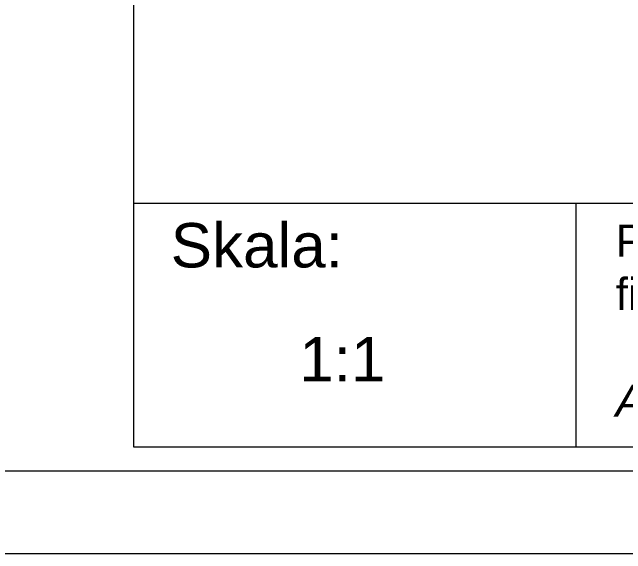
# Model space of a CAD drawing. Header units: millimetres. Extents: x 153 to 4750, y 92 to 3343.
# Drawn here: x 2451 to 3026, y 92 to 599 of the extents above; entities that cross this region are included whole.
import ezdxf

# ---------------------------------------------------------------- set-up
doc = ezdxf.new("R2010")
doc.units = ezdxf.units.MM
doc.layers.add('tabelka', color=155, linetype='Continuous')
doc.styles.get("Standard").update_dxf_attribs({"font": 'Gothic.ttf'})

# ---------------------------------------------------------------- blocks, each defined once
blk = doc.blocks.new('TABELA')
at = {"layer": 'tabelka', "lineweight": 5}
for p, q in [((4587.38, 3329.03), (6672.38, 3329.03)), ((5001.65, 3329.03), (5001.65, 3100.4))]:
    blk.add_line(p, q, dxfattribs=at)
blk.add_lwpolyline([(4587.38, 3767.6), (6672.38, 3767.6), (6672.38, 3100.4), (4587.38, 3100.4)], close=True, dxfattribs=at)
at = {"layer": 'tabelka', "lineweight": 5, "char_height": 41.5951, "attachment_point": 1}
for s, insert, width in [('{\\fArial|b0|i0|c238|p34;Skala: }', (4622.04, 3310.31), 191.6754), ('{\\fArial|b0|i0|c238|p34;1:1}', (4742.48, 3203.49), 42.4817)]:
    blk.add_mtext(s, dxfattribs=dict(at, insert=insert, width=width))
at = {"layer": 'tabelka', "color": 1, "lineweight": 5, "insert": (5038.91, 3308.87), "char_height": 30, "width": 1186.1199, "attachment_point": 1}
blk.add_mtext('{\\fArial|b0|i0|c0|p34;Projekt i zawartość rysunku stanowi własność intelektualną firmy \\fArial|b0|i0|c238|p34; "Z A N O"   Mirosław Zarotyński\\fArial|b0|i1|c238|p34;\\P\\PAll rights reserved.}', dxfattribs=at)

msp = doc.modelspace()

# ---------------------------------------------------------------- linework, layer by layer
at = {"layer": 'tabelka', "lineweight": 5}
for points in [[(152.68, 3342.69), (4750.24, 3342.69), (4750.24, 91.89), (152.68, 91.89)], [(230.08, 3265.29), (4672.84, 3265.29), (4672.84, 169.29), (230.08, 169.29)]]:
    msp.add_lwpolyline(points, close=True, dxfattribs=at)

# ---------------------------------------------------------------- block references
msp.add_blockref('TABELA', (-2022.14, -2908.52))

doc.saveas('drawing.dxf')
